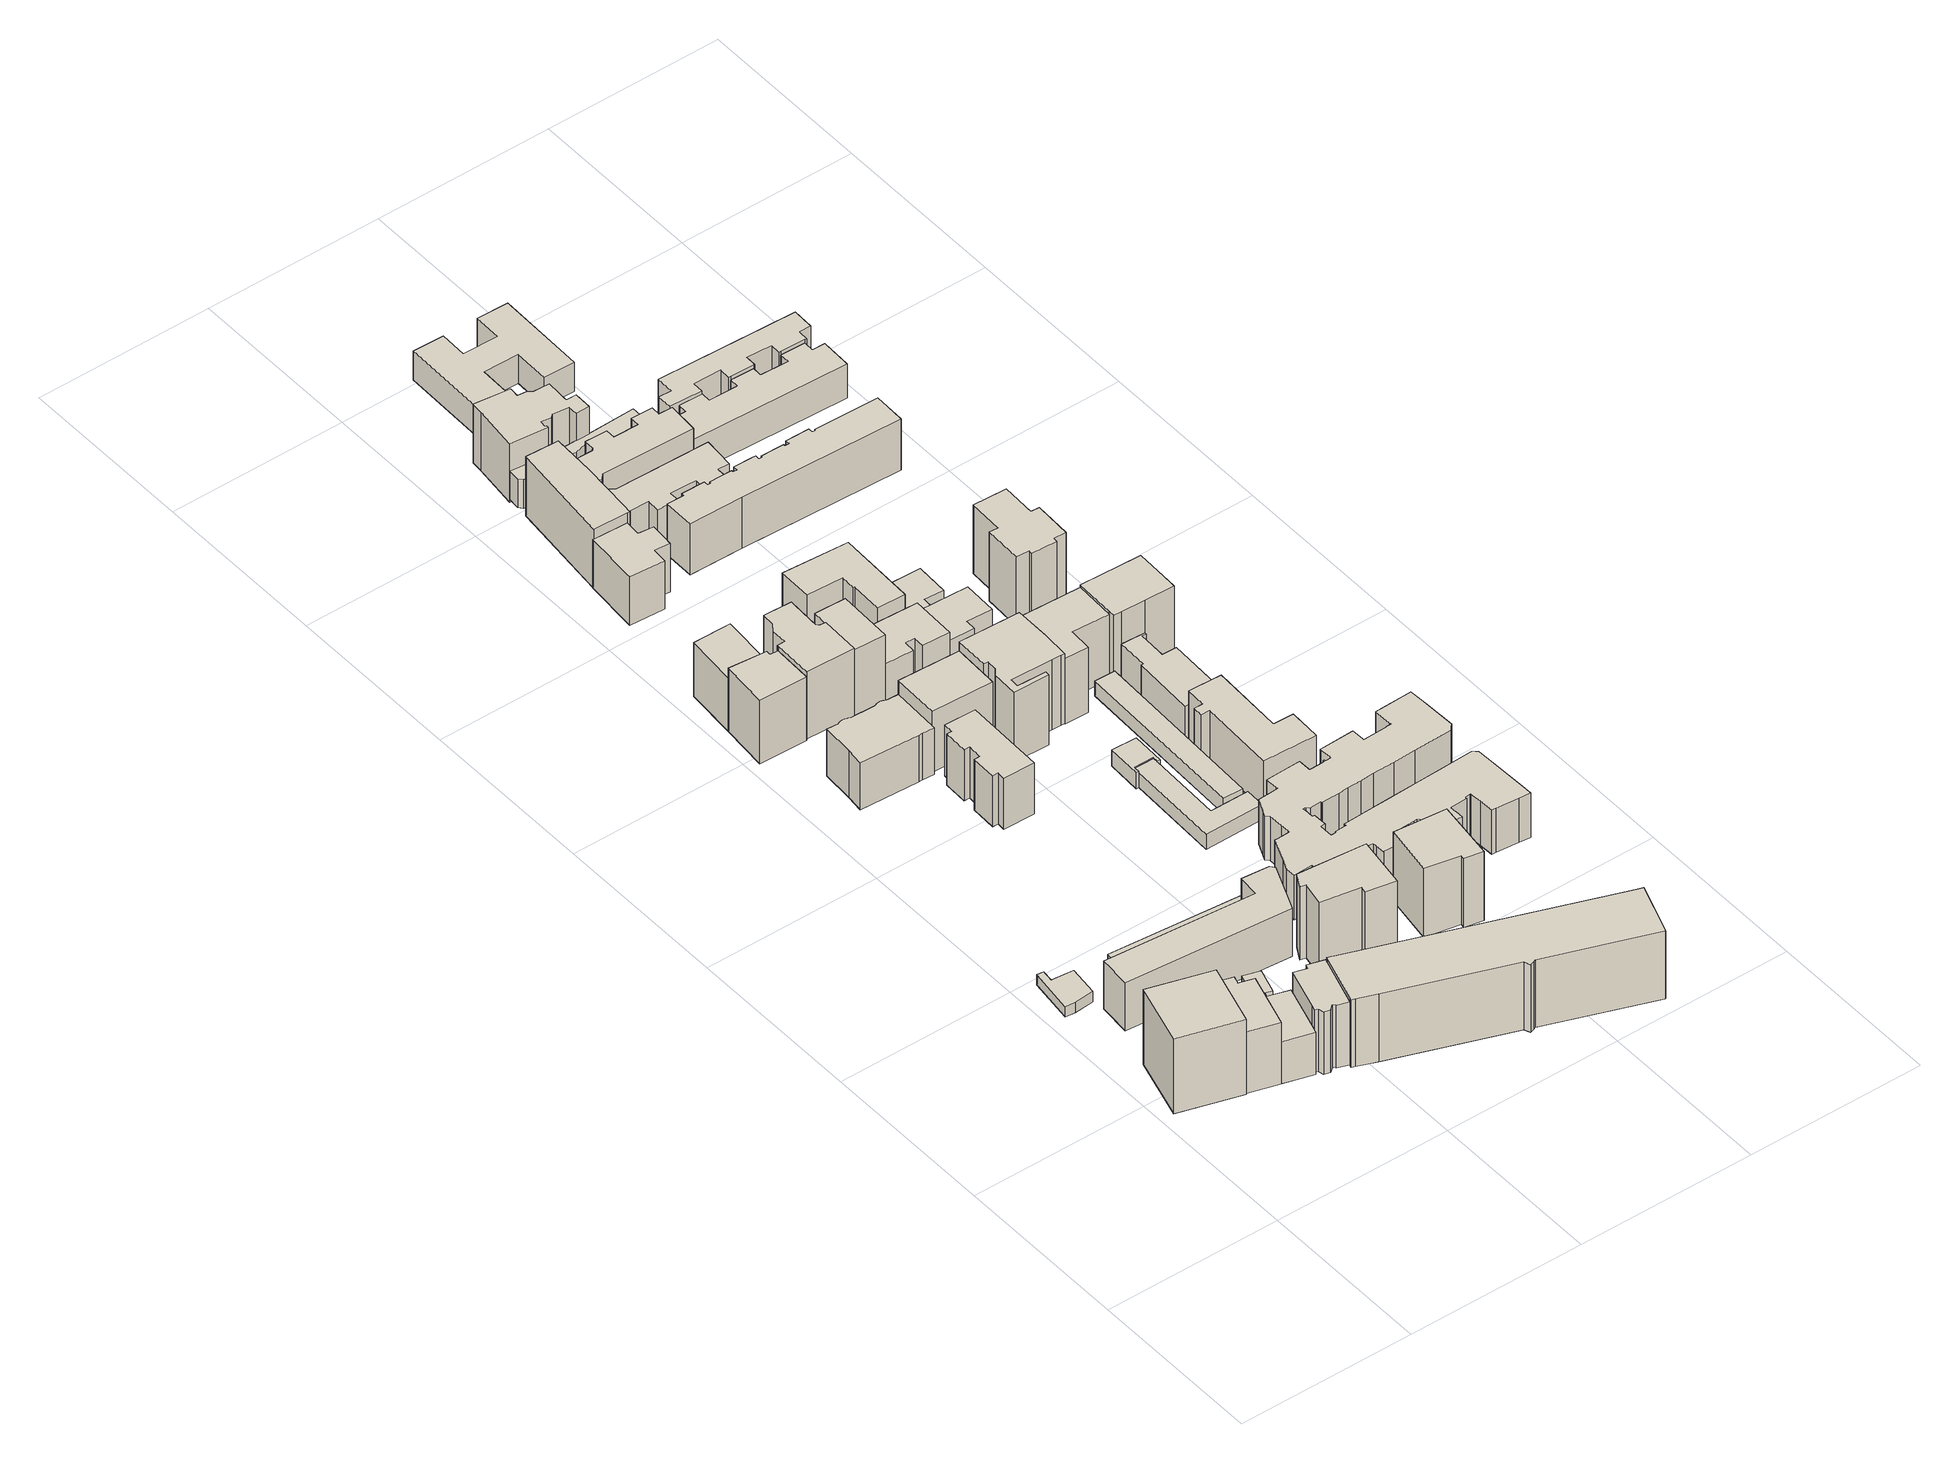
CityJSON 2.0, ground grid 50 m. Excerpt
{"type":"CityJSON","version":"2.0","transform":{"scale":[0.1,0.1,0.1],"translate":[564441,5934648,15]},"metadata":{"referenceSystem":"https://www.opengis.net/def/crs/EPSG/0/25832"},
"CityObjects":{
"building1":{"type":"Building","attributes":{"Gemeindeschluessel":"02100109","Geometrietyp2DReferenz":"3000","BezugspunktDach":"2000","function":"31001_1130","measuredHeight":25.25,"storeysAboveGround":5},"address":[{"country":"Germany","locality":"Hamburg","thoroughfareNumber":"49","thoroughfareName":"Feldstraße","postcode":"20357"}],"geometry":[{"type":"Solid","lod":"1","boundaries":[[[[0,1,2,3]],[[4,5,6,7]],[[2,4,7,3]],[[1,5,4,2]],[[0,6,5,1]],[[3,7,6,0]]]]}]},
"building2":{"type":"Building","attributes":{"Gemeindeschluessel":"02100109","Geometrietyp2DReferenz":"3000","BezugspunktDach":"2000","function":"31001_2140","measuredHeight":3.15,"storeysAboveGround":1},"address":[{"country":"Germany","locality":"Hamburg","thoroughfareName":"Glashüttenstraße","postcode":"20357"}],"geometry":[{"type":"Solid","lod":"1","boundaries":[[[[8,9,10,11,12,13,14]],[[15,16,17,18,19,20,21]],[[13,15,21,14]],[[12,16,15,13]],[[11,17,16,12]],[[10,18,17,11]],[[9,19,18,10]],[[8,20,19,9]],[[14,21,20,8]]]]}]},
"building3":{"type":"Building","attributes":{"Gemeindeschluessel":"02100109","Geometrietyp2DReferenz":"3000","BezugspunktDach":"2000","function":"31001_1120","measuredHeight":21,"storeysAboveGround":4},"address":[{"country":"Germany","locality":"Hamburg","thoroughfareNumber":"50","thoroughfareName":"Feldstraße","postcode":"20357"}],"geometry":[{"type":"Solid","lod":"1","boundaries":[[[[22,23,24,25,26,27]],[[28,29,30,31,32,33]],[[26,28,33,27]],[[25,29,28,26]],[[24,30,29,25]],[[23,31,30,24]],[[22,32,31,23]],[[27,33,32,22]]]]}]},
"building4":{"type":"Building","attributes":{"Gemeindeschluessel":"02100109","Geometrietyp2DReferenz":"3000","BezugspunktDach":"2000","function":"31001_1010","measuredHeight":20.62,"storeysAboveGround":4},"address":[{"country":"Germany","locality":"Hamburg","thoroughfareNumber":"51","thoroughfareName":"Feldstraße","postcode":"20357"}],"geometry":[{"type":"Solid","lod":"1","boundaries":[[[[34,35,36,37,38,39,40,41,42,43,44]],[[45,46,47,48,49,50,51,52,53,54,55]],[[43,45,55,44]],[[42,46,45,43]],[[41,47,46,42]],[[40,48,47,41]],[[39,49,48,40]],[[38,50,49,39]],[[37,51,50,38]],[[36,52,51,37]],[[35,53,52,36]],[[34,54,53,35]],[[44,55,54,34]]]]}]},
"building5":{"type":"Building","attributes":{"Gemeindeschluessel":"02100109","Geometrietyp2DReferenz":"3000","BezugspunktDach":"2000","function":"31001_1010","measuredHeight":19.57,"storeysAboveGround":4},"address":[{"country":"Germany","locality":"Hamburg","thoroughfareNumber":"52","thoroughfareName":"Feldstraße","postcode":"20357"}],"geometry":[{"type":"Solid","lod":"1","boundaries":[[[[43,56,57,58,59,60,61,62,63,64,65,66,34,44]],[[67,68,69,70,71,72,73,74,75,76,77,78,79,80]],[[34,67,80,44]],[[66,68,67,34]],[[65,69,68,66]],[[64,70,69,65]],[[63,71,70,64]],[[62,72,71,63]],[[61,73,72,62]],[[60,74,73,61]],[[59,75,74,60]],[[58,76,75,59]],[[57,77,76,58]],[[56,78,77,57]],[[43,79,78,56]],[[44,80,79,43]]]]}]},
"building6":{"type":"Building","attributes":{"Gemeindeschluessel":"02100109","Geometrietyp2DReferenz":"3000","BezugspunktDach":"2000","function":"31001_1010","measuredHeight":17.27,"storeysAboveGround":4},"address":[{"country":"Germany","locality":"Hamburg","thoroughfareNumber":"113-2","thoroughfareName":"Glashüttenstraße","postcode":"20357"}],"geometry":[{"type":"Solid","lod":"1","boundaries":[[[[81,82,83,84,85,86,87]],[[88,89,90,91,92,93,94]],[[86,88,94,87]],[[85,89,88,86]],[[84,90,89,85]],[[83,91,90,84]],[[82,92,91,83]],[[81,93,92,82]],[[87,94,93,81]]]]}]},
"building7":{"type":"Building","attributes":{"Gemeindeschluessel":"02100109","Geometrietyp2DReferenz":"3000","BezugspunktDach":"2000","function":"31001_2100","measuredHeight":3.29,"storeysAboveGround":1},"address":[{"country":"Germany","locality":"Hamburg","thoroughfareName":"Glashüttenstraße","postcode":"20357"}],"geometry":[{"type":"Solid","lod":"1","boundaries":[[[[95,96,97,98,99,100,101]],[[102,103,104,105,106,107,108]],[[100,102,108,101]],[[99,103,102,100]],[[98,104,103,99]],[[97,105,104,98]],[[96,106,105,97]],[[95,107,106,96]],[[101,108,107,95]]]]}]},
"building8":{"type":"Building","attributes":{"Gemeindeschluessel":"02100109","Geometrietyp2DReferenz":"3000","BezugspunktDach":"2000","function":"31001_1120","measuredHeight":19.75,"storeysAboveGround":6},"address":[{"country":"Germany","locality":"Hamburg","thoroughfareNumber":"99a","thoroughfareName":"Glashüttenstraße","postcode":"20357"}],"geometry":[{"type":"Solid","lod":"1","boundaries":[[[[109,110,111,112,113,114]],[[115,116,117,118,119,120]],[[113,115,120,114]],[[112,116,115,113]],[[111,117,116,112]],[[110,118,117,111]],[[109,119,118,110]],[[114,120,119,109]]]]}]},
"building9":{"type":"Building","attributes":{"Gemeindeschluessel":"02100109","Geometrietyp2DReferenz":"3000","BezugspunktDach":"2000","function":"31001_1120","measuredHeight":14.6,"storeysAboveGround":5},"address":[{"country":"Germany","locality":"Hamburg","thoroughfareNumber":"16","thoroughfareName":"Marktstraße","postcode":"20357"}],"geometry":[{"type":"Solid","lod":"1","boundaries":[[[[121,122,123,124,125,126,127,128,129,130,131,132,133,134,135,136,137,138,139,140,141,142]],[[143,144,145,146,147,148,149,150,151,152,153,154,155,156,157,158,159,160,161,162,163,164]],[[141,143,164,142]],[[140,144,143,141]],[[139,145,144,140]],[[138,146,145,139]],[[137,147,146,138]],[[136,148,147,137]],[[135,149,148,136]],[[134,150,149,135]],[[133,151,150,134]],[[132,152,151,133]],[[131,153,152,132]],[[130,154,153,131]],[[129,155,154,130]],[[128,156,155,129]],[[127,157,156,128]],[[126,158,157,127]],[[125,159,158,126]],[[124,160,159,125]],[[123,161,160,124]],[[122,162,161,123]],[[121,163,162,122]],[[142,164,163,121]]]]}]},
"building10":{"type":"Building","attributes":{"Gemeindeschluessel":"02100109","Geometrietyp2DReferenz":"3000","BezugspunktDach":"2000","function":"31001_1010","measuredHeight":19.4,"storeysAboveGround":4},"address":[{"country":"Germany","locality":"Hamburg","thoroughfareNumber":"99","thoroughfareName":"Glashüttenstraße","postcode":"20357"}],"geometry":[{"type":"Solid","lod":"1","boundaries":[[[[111,110,165,166,167]],[[168,169,170,171,172]],[[166,168,172,167]],[[165,169,168,166]],[[110,170,169,165]],[[111,171,170,110]],[[167,172,171,111]]]]}]},
"building11":{"type":"Building","attributes":{"Gemeindeschluessel":"02100109","Geometrietyp2DReferenz":"3000","BezugspunktDach":"2000","function":"31001_1010","measuredHeight":18.5,"storeysAboveGround":4},"address":[{"country":"Germany","locality":"Hamburg","thoroughfareNumber":"13-2","thoroughfareName":"Marktstraße","postcode":"20357"}],"geometry":[{"type":"Solid","lod":"1","boundaries":[[[[173,174,175,176,177,178,179,180,181,182,183,184]],[[185,186,187,188,189,190,191,192,193,194,195,196]],[[183,185,196,184]],[[182,186,185,183]],[[181,187,186,182]],[[180,188,187,181]],[[179,189,188,180]],[[178,190,189,179]],[[177,191,190,178]],[[176,192,191,177]],[[175,193,192,176]],[[174,194,193,175]],[[173,195,194,174]],[[184,196,195,173]]]]}]},
"building12":{"type":"Building","attributes":{"Gemeindeschluessel":"02100109","Geometrietyp2DReferenz":"3000","BezugspunktDach":"2000","function":"31001_1120","measuredHeight":23.12,"storeysAboveGround":6},"address":[{"country":"Germany","locality":"Hamburg","thoroughfareNumber":"133","thoroughfareName":"Marktstraße","postcode":"20357"}],"geometry":[{"type":"Solid","lod":"1","boundaries":[[[[197,198,199,200,201,202,203,204,205,206,207,208,209]],[[210,211,212,213,214,215,216,217,218,219,220,221,222]],[[208,210,222,209]],[[207,211,210,208]],[[206,212,211,207]],[[205,213,212,206]],[[204,214,213,205]],[[203,215,214,204]],[[202,216,215,203]],[[201,217,216,202]],[[200,218,217,201]],[[199,219,218,200]],[[198,220,219,199]],[[197,221,220,198]],[[209,222,221,197]]]]}]},
"building13":{"type":"Building","attributes":{"Gemeindeschluessel":"02100109","Geometrietyp2DReferenz":"3000","BezugspunktDach":"2000","function":"31001_1130","measuredHeight":22.79,"storeysAboveGround":5},"address":[{"country":"Germany","locality":"Hamburg","thoroughfareNumber":"2a-5","thoroughfareName":"Karolinenstraße","postcode":"20357"}],"geometry":[{"type":"Solid","lod":"1","boundaries":[[[[223,224,225,226,227,228,229,230]],[[231,232,233,234,235,236,237,238]],[[229,231,238,230]],[[228,232,231,229]],[[227,233,232,228]],[[226,234,233,227]],[[225,235,234,226]],[[224,236,235,225]],[[223,237,236,224]],[[230,238,237,223]]]]}]},
"building14":{"type":"Building","attributes":{"Gemeindeschluessel":"02100109","Geometrietyp2DReferenz":"3000","BezugspunktDach":"2000","function":"31001_2070","measuredHeight":22.62,"storeysAboveGround":6},"address":[{"country":"Germany","locality":"Hamburg","thoroughfareNumber":"55","thoroughfareName":"Feldstraße","postcode":"20357"}],"geometry":[{"type":"Solid","lod":"1","boundaries":[[[[239,240,241,242,243,244,245,246,247,248,249,250,251,252,253]],[[254,255,256,257,258,259,260,261,262,263,264,265,266,267,268]],[[252,254,268,253]],[[251,255,254,252]],[[250,256,255,251]],[[249,257,256,250]],[[248,258,257,249]],[[247,259,258,248]],[[246,260,259,247]],[[245,261,260,246]],[[244,262,261,245]],[[243,263,262,244]],[[242,264,263,243]],[[241,265,264,242]],[[240,266,265,241]],[[239,267,266,240]],[[253,268,267,239]]]]}]},
"building15":{"type":"Building","attributes":{"Gemeindeschluessel":"02100109","Geometrietyp2DReferenz":"3000","BezugspunktDach":"2000","function":"31001_1120","measuredHeight":20.52,"storeysAboveGround":5},"address":[{"country":"Germany","locality":"Hamburg","thoroughfareNumber":"15","thoroughfareName":"Marktstraße","postcode":"20357"}],"geometry":[{"type":"Solid","lod":"1","boundaries":[[[[269,270,271,272]],[[273,274,275,276]],[[271,273,276,272]],[[270,274,273,271]],[[269,275,274,270]],[[272,276,275,269]]]]}]},
"building16":{"type":"Building","attributes":{"Gemeindeschluessel":"02100109","Geometrietyp2DReferenz":"3000","BezugspunktDach":"2000","function":"31001_1010","measuredHeight":17.05,"storeysAboveGround":4},"address":[{"country":"Germany","locality":"Hamburg","thoroughfareNumber":"91","thoroughfareName":"Glashüttenstraße","postcode":"20357"}],"geometry":[{"type":"Solid","lod":"1","boundaries":[[[[277,278,279,280,281,282,283,284,285]],[[286,287,288,289,290,291,292,293,294]],[[284,286,294,285]],[[283,287,286,284]],[[282,288,287,283]],[[281,289,288,282]],[[280,290,289,281]],[[279,291,290,280]],[[278,292,291,279]],[[277,293,292,278]],[[285,294,293,277]]]]}]},
"building17":{"type":"Building","attributes":{"Gemeindeschluessel":"02100109","Geometrietyp2DReferenz":"3000","BezugspunktDach":"2000","function":"31001_1120","measuredHeight":22.44,"storeysAboveGround":5},"address":[{"country":"Germany","locality":"Hamburg","thoroughfareNumber":"136","thoroughfareName":"Marktstraße","postcode":"20357"}],"geometry":[{"type":"Solid","lod":"1","boundaries":[[[[295,296,297,298]],[[299,300,301,302]],[[297,299,302,298]],[[296,300,299,297]],[[295,301,300,296]],[[298,302,301,295]]]]}]},
"building18":{"type":"Building","attributes":{"Gemeindeschluessel":"02100109","Geometrietyp2DReferenz":"3000","BezugspunktDach":"2000","function":"31001_1120","measuredHeight":21.25,"storeysAboveGround":6},"address":[{"country":"Germany","locality":"Hamburg","thoroughfareNumber":"87","thoroughfareName":"Glashüttenstraße","postcode":"20357"}],"geometry":[{"type":"Solid","lod":"1","boundaries":[[[[303,304,305,306,307,308,309,310]],[[311,312,313,314,315,316,317,318]],[[309,311,318,310]],[[308,312,311,309]],[[307,313,312,308]],[[306,314,313,307]],[[305,315,314,306]],[[304,316,315,305]],[[303,317,316,304]],[[310,318,317,303]]]]}]},
"building19":{"type":"Building","attributes":{"Gemeindeschluessel":"02100109","Geometrietyp2DReferenz":"3000","BezugspunktDach":"2000","function":"31001_1120","measuredHeight":18.69,"storeysAboveGround":4},"address":[{"country":"Germany","locality":"Hamburg","thoroughfareNumber":"137","thoroughfareName":"Marktstraße","postcode":"20357"}],"geometry":[{"type":"Solid","lod":"1","boundaries":[[[[319,320,321,322,323,324,325,326]],[[327,328,329,330,331,332,333,334]],[[325,327,334,326]],[[324,328,327,325]],[[323,329,328,324]],[[322,330,329,323]],[[321,331,330,322]],[[320,332,331,321]],[[319,333,332,320]],[[326,334,333,319]]]]}]},
"building20":{"type":"Building","attributes":{"Gemeindeschluessel":"02100109","Geometrietyp2DReferenz":"3000","BezugspunktDach":"2000","function":"31001_1120","measuredHeight":24.19,"storeysAboveGround":6},"address":[{"country":"Germany","locality":"Hamburg","thoroughfareNumber":"10","thoroughfareName":"Marktstraße","postcode":"20357"}],"geometry":[{"type":"Solid","lod":"1","boundaries":[[[[335,336,337,338,339,340,341,342,343,344,345,346,270,347,348]],[[349,350,351,352,353,354,355,356,357,358,359,360,361,362,363]],[[347,349,363,348]],[[270,350,349,347]],[[346,351,350,270]],[[345,352,351,346]],[[344,353,352,345]],[[343,354,353,344]],[[342,355,354,343]],[[341,356,355,342]],[[340,357,356,341]],[[339,358,357,340]],[[338,359,358,339]],[[337,360,359,338]],[[336,361,360,337]],[[335,362,361,336]],[[348,363,362,335]]]]}]},
"building21":{"type":"Building","attributes":{"Gemeindeschluessel":"02100109","Geometrietyp2DReferenz":"3000","BezugspunktDach":"2000","function":"31001_1010","measuredHeight":5.97,"storeysAboveGround":1},"address":[{"country":"Germany","locality":"Hamburg","thoroughfareNumber":"7-10","thoroughfareName":"Marktstraße","postcode":"20357"}],"geometry":[{"type":"Solid","lod":"1","boundaries":[[[[364,365,366,367,368,369,370,371]],[[372,373,374,375,376,377,378,379]],[[370,372,379,371]],[[369,373,372,370]],[[368,374,373,369]],[[367,375,374,368]],[[366,376,375,367]],[[365,377,376,366]],[[364,378,377,365]],[[371,379,378,364]]]]}]},
"building22":{"type":"Building","attributes":{"Gemeindeschluessel":"02100109","Geometrietyp2DReferenz":"3000","BezugspunktDach":"2000","function":"31001_1010","measuredHeight":6,"storeysAboveGround":1},"address":[{"country":"Germany","locality":"Hamburg","thoroughfareNumber":"7-16","thoroughfareName":"Marktstraße","postcode":"20357"}],"geometry":[{"type":"Solid","lod":"1","boundaries":[[[[380,381,382,383,384,385,386,387]],[[388,389,390,391,392,393,394,395]],[[386,388,395,387]],[[385,389,388,386]],[[384,390,389,385]],[[383,391,390,384]],[[382,392,391,383]],[[381,393,392,382]],[[380,394,393,381]],[[387,395,394,380]]]]}]},
"building23":{"type":"Building","attributes":{"Gemeindeschluessel":"02100109","Geometrietyp2DReferenz":"3000","BezugspunktDach":"2000","function":"31001_1120","measuredHeight":21.88,"storeysAboveGround":6},"address":[{"country":"Germany","locality":"Hamburg","thoroughfareNumber":"2a-4","thoroughfareName":"Karolinenstraße","postcode":"20357"}],"geometry":[{"type":"Solid","lod":"1","boundaries":[[[[396,397,398,399,400,401]],[[402,403,404,405,406,407]],[[400,402,407,401]],[[399,403,402,400]],[[398,404,403,399]],[[397,405,404,398]],[[396,406,405,397]],[[401,407,406,396]]]]}]},
"building24":{"type":"Building","attributes":{"Gemeindeschluessel":"02100109","Geometrietyp2DReferenz":"3000","BezugspunktDach":"2000","function":"31001_1120","measuredHeight":13.54,"storeysAboveGround":4},"address":[{"country":"Germany","locality":"Hamburg","thoroughfareNumber":"138","thoroughfareName":"Marktstraße","postcode":"20357"}],"geometry":[{"type":"Solid","lod":"1","boundaries":[[[[408,409,410,411,412,413,414,415]],[[416,417,418,419,420,421,422,423]],[[414,416,423,415]],[[413,417,416,414]],[[412,418,417,413]],[[411,419,418,412]],[[410,420,419,411]],[[409,421,420,410]],[[408,422,421,409]],[[415,423,422,408]]]]}]},
"building25":{"type":"Building","attributes":{"Gemeindeschluessel":"02100109","Geometrietyp2DReferenz":"3000","BezugspunktDach":"2000","function":"31001_1010","measuredHeight":20.39,"storeysAboveGround":3},"address":[{"country":"Germany","locality":"Hamburg","thoroughfareNumber":"88-3","thoroughfareName":"Glashüttenstraße","postcode":"20357"}],"geometry":[{"type":"Solid","lod":"1","boundaries":[[[[424,425,426,427,428,429,430,431,432,433,434,435,436,437,438,439,440]],[[441,442,443,444,445,446,447,448,449,450,451,452,453,454,455,456,457]],[[439,441,457,440]],[[438,442,441,439]],[[437,443,442,438]],[[436,444,443,437]],[[435,445,444,436]],[[434,446,445,435]],[[433,447,446,434]],[[432,448,447,433]],[[431,449,448,432]],[[430,450,449,431]],[[429,451,450,430]],[[428,452,451,429]],[[427,453,452,428]],[[426,454,453,427]],[[425,455,454,426]],[[424,456,455,425]],[[440,457,456,424]]]]}]},
"building26":{"type":"Building","attributes":{"Gemeindeschluessel":"02100109","Geometrietyp2DReferenz":"3000","BezugspunktDach":"2000","function":"31001_1130","measuredHeight":19.59,"storeysAboveGround":5},"address":[{"country":"Germany","locality":"Hamburg","thoroughfareNumber":"84","thoroughfareName":"Glashüttenstraße","postcode":"20357"}],"geometry":[{"type":"Solid","lod":"1","boundaries":[[[[458,459,460,461,462,463,464,465,466,467,468,469,470,471,472,473,474,475,476,477,478]],[[479,480,481,482,483,484,485,486,487,488,489,490,491,492,493,494,495,496,497,498,499]],[[477,479,499,478]],[[476,480,479,477]],[[475,481,480,476]],[[474,482,481,475]],[[473,483,482,474]],[[472,484,483,473]],[[471,485,484,472]],[[470,486,485,471]],[[469,487,486,470]],[[468,488,487,469]],[[467,489,488,468]],[[466,490,489,467]],[[465,491,490,466]],[[464,492,491,465]],[[463,493,492,464]],[[462,494,493,463]],[[461,495,494,462]],[[460,496,495,461]],[[459,497,496,460]],[[458,498,497,459]],[[478,499,498,458]]]]}]},
"building27":{"type":"Building","attributes":{"Gemeindeschluessel":"02100109","Geometrietyp2DReferenz":"3000","BezugspunktDach":"2000","function":"31001_1010","measuredHeight":5.9,"storeysAboveGround":2},"address":[{"country":"Germany","locality":"Hamburg","thoroughfareNumber":"7-9","thoroughfareName":"Marktstraße","postcode":"20357"}],"geometry":[{"type":"Solid","lod":"1","boundaries":[[[[500,501,502,503]],[[504,505,506,507]],[[502,504,507,503]],[[501,505,504,502]],[[500,506,505,501]],[[503,507,506,500]]]]}]},
"building28":{"type":"Building","attributes":{"Gemeindeschluessel":"02100109","Geometrietyp2DReferenz":"3000","BezugspunktDach":"2000","function":"31001_1120","measuredHeight":11.99,"storeysAboveGround":4},"address":[{"country":"Germany","locality":"Hamburg","thoroughfareNumber":"85a","thoroughfareName":"Glashüttenstraße","postcode":"20357"}],"geometry":[{"type":"Solid","lod":"1","boundaries":[[[[508,509,510,511,512,513,514,515,516,517,518,519,520,521,522,523,524,525,526]],[[527,528,529,530,531,532,533,534,535,536,537,538,539,540,541,542,543,544,545]],[[525,527,545,526]],[[524,528,527,525]],[[523,529,528,524]],[[522,530,529,523]],[[521,531,530,522]],[[520,532,531,521]],[[519,533,532,520]],[[518,534,533,519]],[[517,535,534,518]],[[516,536,535,517]],[[515,537,536,516]],[[514,538,537,515]],[[513,539,538,514]],[[512,540,539,513]],[[511,541,540,512]],[[510,542,541,511]],[[509,543,542,510]],[[508,544,543,509]],[[526,545,544,508]]]]}]},
"building29":{"type":"Building","attributes":{"Gemeindeschluessel":"02100109","Geometrietyp2DReferenz":"3000","BezugspunktDach":"2000","function":"31001_1010","measuredHeight":16.4,"storeysAboveGround":4},"address":[{"country":"Germany","locality":"Hamburg","thoroughfareNumber":"5a-4","thoroughfareName":"Karolinenstraße","postcode":"20357"}],"geometry":[{"type":"Solid","lod":"1","boundaries":[[[[546,547,548,549,550,551,552,553,554,555,556,557,558,559,560,561,562,563,564,565,566,567,568,569,570,571,572,573,574,575,576,577,578,579,580,581,582,583,584,585,586,587,588,589,590,591,592,593,594,595,596,597,598,599,600,601,602,603,604,605,606,607,608,609,610,611,612,613,614,615,616,617,618,619,620,621,622,623,624,625,626,627,628,629,630,631,632,633,634,635,636,637,638,639,640,641,642,643,644,645,646,647,648,649,650,651,652,653,654,655,656,657,658,659,660,661,662,663,664,665,666,667,668,669]],[[670,671,672,673,674,675,676,677,678,679,680,681,682,683,684,685,686,687,688,689,690,691,692,693,694,695,696,697,698,699,700,701,702,703,704,705,706,707,708,709,710,711,712,713,714,715,716,717,718,719,720,721,722,723,724,725,726,727,728,729,730,731,732,733,734,735,736,737,738,739,740,741,742,743,744,745,746,747,748,749,750,751,752,753,754,755,756,757,758,759,760,761,762,763,764,765,766,767,768,769,770,771,772,773,774,775,776,777,778,779,780,781,782,783,784,785,786,787,788,789,790,791,792,793]],[[668,670,793,669]],[[667,671,670,668]],[[666,672,671,667]],[[665,673,672,666]],[[664,674,673,665]],[[663,675,674,664]],[[662,676,675,663]],[[661,677,676,662]],[[660,678,677,661]],[[659,679,678,660]],[[658,680,679,659]],[[657,681,680,658]],[[656,682,681,657]],[[655,683,682,656]],[[654,684,683,655]],[[653,685,684,654]],[[652,686,685,653]],[[651,687,686,652]],[[650,688,687,651]],[[649,689,688,650]],[[648,690,689,649]],[[647,691,690,648]],[[646,692,691,647]],[[645,693,692,646]],[[644,694,693,645]],[[643,695,694,644]],[[642,696,695,643]],[[641,697,696,642]],[[640,698,697,641]],[[639,699,698,640]],[[638,700,699,639]],[[637,701,700,638]],[[636,702,701,637]],[[635,703,702,636]],[[634,704,703,635]],[[633,705,704,634]],[[632,706,705,633]],[[631,707,706,632]],[[630,708,707,631]],[[629,709,708,630]],[[628,710,709,629]],[[627,711,710,628]],[[626,712,711,627]],[[625,713,712,626]],[[624,714,713,625]],[[623,715,714,624]],[[622,716,715,623]],[[621,717,716,622]],[[620,718,717,621]],[[619,719,718,620]],[[618,720,719,619]],[[617,721,720,618]],[[616,722,721,617]],[[615,723,722,616]],[[614,724,723,615]],[[613,725,724,614]],[[612,726,725,613]],[[611,727,726,612]],[[610,728,727,611]],[[609,729,728,610]],[[608,730,729,609]],[[607,731,730,608]],[[606,732,731,607]],[[605,733,732,606]],[[604,734,733,605]],[[603,735,734,604]],[[602,736,735,603]],[[601,737,736,602]],[[600,738,737,601]],[[599,739,738,600]],[[598,740,739,599]],[[597,741,740,598]],[[596,742,741,597]],[[595,743,742,596]],[[594,744,743,595]],[[593,745,744,594]],[[592,746,745,593]],[[591,747,746,592]],[[590,748,747,591]],[[589,749,748,590]],[[588,750,749,589]],[[587,751,750,588]],[[586,752,751,587]],[[585,753,752,586]],[[584,754,753,585]],[[583,755,754,584]],[[582,756,755,583]],[[581,757,756,582]],[[580,758,757,581]],[[579,759,758,580]],[[578,760,759,579]],[[577,761,760,578]],[[576,762,761,577]],[[575,763,762,576]],[[574,764,763,575]],[[573,765,764,574]],[[572,766,765,573]],[[571,767,766,572]],[[570,768,767,571]],[[569,769,768,570]],[[568,770,769,569]],[[567,771,770,568]],[[566,772,771,567]],[[565,773,772,566]],[[564,774,773,565]],[[563,775,774,564]],[[562,776,775,563]],[[561,777,776,562]],[[560,778,777,561]],[[559,779,778,560]],[[558,780,779,559]],[[557,781,780,558]],[[556,782,781,557]],[[555,783,782,556]],[[554,784,783,555]],[[553,785,784,554]],[[552,786,785,553]],[[551,787,786,552]],[[550,788,787,551]],[[549,789,788,550]],[[548,790,789,549]],[[547,791,790,548]],[[546,792,791,547]],[[669,793,792,546]]]]}]},
"building30":{"type":"Building","attributes":{"Gemeindeschluessel":"02100109","Geometrietyp2DReferenz":"3000","BezugspunktDach":"2000","function":"31001_1120","measuredHeight":12.62,"storeysAboveGround":3},"address":[{"country":"Germany","locality":"Hamburg","thoroughfareNumber":"140a","thoroughfareName":"Marktstraße","postcode":"20357"}],"geometry":[{"type":"Solid","lod":"1","boundaries":[[[[794,795,796,797,798,799]],[[800,801,802,803,804,805]],[[798,800,805,799]],[[797,801,800,798]],[[796,802,801,797]],[[795,803,802,796]],[[794,804,803,795]],[[799,805,804,794]]]]}]},
"building31":{"type":"Building","attributes":{"Gemeindeschluessel":"02100109","Geometrietyp2DReferenz":"3000","BezugspunktDach":"2000","function":"31001_1010","measuredHeight":19.96,"storeysAboveGround":3},"address":[{"country":"Germany","locality":"Hamburg","thoroughfareNumber":"88-2","thoroughfareName":"Glashüttenstraße","postcode":"20357"}],"geometry":[{"type":"Solid","lod":"1","boundaries":[[[[806,807,808,809,810,811,812,813,814,526,815,816,817,524,523,818,819,820]],[[821,822,823,824,825,826,827,828,829,830,831,832,833,834,835,836,837,838]],[[819,821,838,820]],[[818,822,821,819]],[[523,823,822,818]],[[524,824,823,523]],[[817,825,824,524]],[[816,826,825,817]],[[815,827,826,816]],[[526,828,827,815]],[[814,829,828,526]],[[813,830,829,814]],[[812,831,830,813]],[[811,832,831,812]],[[810,833,832,811]],[[809,834,833,810]],[[808,835,834,809]],[[807,836,835,808]],[[806,837,836,807]],[[820,838,837,806]]]]}]},
"building32":{"type":"Building","attributes":{"Gemeindeschluessel":"02100109","Geometrietyp2DReferenz":"3000","BezugspunktDach":"2000","function":"31001_1120","measuredHeight":24.83,"storeysAboveGround":8},"address":[{"country":"Germany","locality":"Hamburg","thoroughfareNumber":"8","thoroughfareName":"Marktstraße","postcode":"20357"}],"geometry":[{"type":"Solid","lod":"1","boundaries":[[[[839,840,335,348,347,841,842,843]],[[844,845,846,847,848,849,850,851]],[[842,844,851,843]],[[841,845,844,842]],[[347,846,845,841]],[[348,847,846,347]],[[335,848,847,348]],[[840,849,848,335]],[[839,850,849,840]],[[843,851,850,839]]]]}]},
"building33":{"type":"Building","attributes":{"Gemeindeschluessel":"02100109","Geometrietyp2DReferenz":"3000","BezugspunktDach":"2000","function":"31001_2010","measuredHeight":4.04,"storeysAboveGround":1},"address":[{"country":"Germany","locality":"Hamburg","thoroughfareName":"Marktstraße","postcode":"20357"}],"geometry":[{"type":"Solid","lod":"1","boundaries":[[[[852,853,797,854,855,856,857]],[[858,859,860,861,862,863,864]],[[856,858,864,857]],[[855,859,858,856]],[[854,860,859,855]],[[797,861,860,854]],[[853,862,861,797]],[[852,863,862,853]],[[857,864,863,852]]]]}]},
"building34":{"type":"Building","attributes":{"Gemeindeschluessel":"02100109","Geometrietyp2DReferenz":"3000","BezugspunktDach":"2000","function":"31001_1010","measuredHeight":16.52,"storeysAboveGround":4},"address":[{"country":"Germany","locality":"Hamburg","thoroughfareNumber":"5-2","thoroughfareName":"Marktstraße","postcode":"20357"}],"geometry":[{"type":"Solid","lod":"1","boundaries":[[[[865,866,867,868,869,870,871,872,873,874]],[[875,876,877,878,879,880,881,882,883,884]],[[873,875,884,874]],[[872,876,875,873]],[[871,877,876,872]],[[870,878,877,871]],[[869,879,878,870]],[[868,880,879,869]],[[867,881,880,868]],[[866,882,881,867]],[[865,883,882,866]],[[874,884,883,865]]]]}]},
"building35":{"type":"Building","attributes":{"Gemeindeschluessel":"02100109","Geometrietyp2DReferenz":"3000","BezugspunktDach":"2000","function":"31001_1010","measuredHeight":21.92,"storeysAboveGround":5},"address":[{"country":"Germany","locality":"Hamburg","thoroughfareNumber":"5-1","thoroughfareName":"Marktstraße","postcode":"20357"}],"geometry":[{"type":"Solid","lod":"1","boundaries":[[[[885,886,887,888,889,871,890,891,892,893]],[[894,895,896,897,898,899,900,901,902,903]],[[892,894,903,893]],[[891,895,894,892]],[[890,896,895,891]],[[871,897,896,890]],[[889,898,897,871]],[[888,899,898,889]],[[887,900,899,888]],[[886,901,900,887]],[[885,902,901,886]],[[893,903,902,885]]]]}]},
"building36":{"type":"Building","attributes":{"Gemeindeschluessel":"02100109","Geometrietyp2DReferenz":"3000","BezugspunktDach":"2000","function":"31001_3060","measuredHeight":9,"storeysAboveGround":1},"address":[{"country":"Germany","locality":"Hamburg","thoroughfareNumber":"81","thoroughfareName":"Glashüttenstraße","postcode":"20357"}],"geometry":[{"type":"Solid","lod":"1","boundaries":[[[[904,905,906,907,908,909,910,911,912,913,914,915]],[[916,917,918,919,920,921,922,923,924,925,926,927]],[[914,916,927,915]],[[913,917,916,914]],[[912,918,917,913]],[[911,919,918,912]],[[910,920,919,911]],[[909,921,920,910]],[[908,922,921,909]],[[907,923,922,908]],[[906,924,923,907]],[[905,925,924,906]],[[904,926,925,905]],[[915,927,926,904]]]]}]},
"building37":{"type":"Building","attributes":{"Gemeindeschluessel":"02100109","Geometrietyp2DReferenz":"3000","BezugspunktDach":"2000","function":"31001_1010","measuredHeight":17.62,"storeysAboveGround":4},"address":[{"country":"Germany","locality":"Hamburg","thoroughfareNumber":"91-7","thoroughfareName":"Glashüttenstraße","postcode":"20357"}],"geometry":[{"type":"Solid","lod":"1","boundaries":[[[[928,929,930,931,932,933,934,935,936,937,938,939,940,941,942,943,944,945,946,947,948,949,950,951,952,953,954,955,956,957]],[[958,959,960,961,962,963,964,965,966,967,968,969,970,971,972,973,974,975,976,977,978,979,980,981,982,983,984,985,986,987]],[[956,958,987,957]],[[955,959,958,956]],[[954,960,959,955]],[[953,961,960,954]],[[952,962,961,953]],[[951,963,962,952]],[[950,964,963,951]],[[949,965,964,950]],[[948,966,965,949]],[[947,967,966,948]],[[946,968,967,947]],[[945,969,968,946]],[[944,970,969,945]],[[943,971,970,944]],[[942,972,971,943]],[[941,973,972,942]],[[940,974,973,941]],[[939,975,974,940]],[[938,976,975,939]],[[937,977,976,938]],[[936,978,977,937]],[[935,979,978,936]],[[934,980,979,935]],[[933,981,980,934]],[[932,982,981,933]],[[931,983,982,932]],[[930,984,983,931]],[[929,985,984,930]],[[928,986,985,929]],[[957,987,986,928]]]]}]},
"building38":{"type":"Building","attributes":{"Gemeindeschluessel":"02100109","Geometrietyp2DReferenz":"3000","BezugspunktDach":"2000","function":"31001_2140","measuredHeight":3.19,"storeysAboveGround":1},"address":[{"country":"Germany","locality":"Hamburg","thoroughfareName":"Marktstraße","postcode":"20357"}],"geometry":[{"type":"Solid","lod":"1","boundaries":[[[[988,989,990,991,992,993]],[[994,995,996,997,998,999]],[[992,994,999,993]],[[991,995,994,992]],[[990,996,995,991]],[[989,997,996,990]],[[988,998,997,989]],[[993,999,998,988]]]]}]},
"building39":{"type":"Building","attributes":{"Gemeindeschluessel":"02100109","Geometrietyp2DReferenz":"3000","BezugspunktDach":"2000","function":"31001_1120","measuredHeight":23.8,"storeysAboveGround":5},"address":[{"country":"Germany","locality":"Hamburg","thoroughfareNumber":"6","thoroughfareName":"Marktstraße","postcode":"20357"}],"geometry":[{"type":"Solid","lod":"1","boundaries":[[[[1000,1001,1002,1003,1004,1005,1006]],[[1007,1008,1009,1010,1011,1012,1013]],[[1005,1007,1013,1006]],[[1004,1008,1007,1005]],[[1003,1009,1008,1004]],[[1002,1010,1009,1003]],[[1001,1011,1010,1002]],[[1000,1012,1011,1001]],[[1006,1013,1012,1000]]]]}]},
"building40":{"type":"Building","attributes":{"Gemeindeschluessel":"02100109","Geometrietyp2DReferenz":"3000","BezugspunktDach":"2000","function":"31001_1120","measuredHeight":23.58,"storeysAboveGround":6},"address":[{"country":"Germany","locality":"Hamburg","thoroughfareNumber":"142","thoroughfareName":"Marktstraße","postcode":"20357"}],"geometry":[{"type":"Solid","lod":"1","boundaries":[[[[1014,1015,1016,1017,1018,1019,1020,1021,1022,1023,1024,1025]],[[1026,1027,1028,1029,1030,1031,1032,1033,1034,1035,1036,1037]],[[1024,1026,1037,1025]],[[1023,1027,1026,1024]],[[1022,1028,1027,1023]],[[1021,1029,1028,1022]],[[1020,1030,1029,1021]],[[1019,1031,1030,1020]],[[1018,1032,1031,1019]],[[1017,1033,1032,1018]],[[1016,1034,1033,1017]],[[1015,1035,1034,1016]],[[1014,1036,1035,1015]],[[1025,1037,1036,1014]]]]}]},
"building41":{"type":"Building","attributes":{"Geometrietyp2DReferenz":"3000","Gemeindeschluessel":"02100109","BezugspunktDach":"2000","function":"31001_1010","measuredHeight":12.21,"storeysAboveGround":3},"address":[{"country":"Germany","locality":"Hamburg","thoroughfareNumber":"24-10","thoroughfareName":"Karolinenstraße","postcode":"20357"}],"geometry":[{"type":"Solid","lod":"1","boundaries":[[[[1038,1039,1040,1041,1042,1043,1044,1045,1046,1047,1048,1049,1050,1051,1052,1053,1054]],[[1055,1056,1057,1058,1059,1060,1061,1062,1063,1064,1065,1066,1067,1068,1069,1070,1071]],[[1053,1055,1071,1054]],[[1052,1056,1055,1053]],[[1051,1057,1056,1052]],[[1050,1058,1057,1051]],[[1049,1059,1058,1050]],[[1048,1060,1059,1049]],[[1047,1061,1060,1048]],[[1046,1062,1061,1047]],[[1045,1063,1062,1046]],[[1044,1064,1063,1045]],[[1043,1065,1064,1044]],[[1042,1066,1065,1043]],[[1041,1067,1066,1042]],[[1040,1068,1067,1041]],[[1039,1069,1068,1040]],[[1038,1070,1069,1039]],[[1054,1071,1070,1038]]]]}]},
"building42":{"type":"Building","attributes":{"Gemeindeschluessel":"02100109","Geometrietyp2DReferenz":"3000","BezugspunktDach":"2000","function":"31001_1010","measuredHeight":13.47,"storeysAboveGround":3},"address":[{"country":"Germany","locality":"Hamburg","thoroughfareNumber":"26-11","thoroughfareName":"Karolinenstraße","postcode":"20357"}],"geometry":[{"type":"Solid","lod":"1","boundaries":[[[[1072,1073,1074,1075,1076,1077,1078,1079,1080,1081,1082,1083,1084,1085,1086,1087,1088,1089,1090,1091]],[[1092,1093,1094,1095,1096,1097,1098,1099,1100,1101,1102,1103,1104,1105,1106,1107,1108,1109,1110,1111]],[[1090,1092,1111,1091]],[[1089,1093,1092,1090]],[[1088,1094,1093,1089]],[[1087,1095,1094,1088]],[[1086,1096,1095,1087]],[[1085,1097,1096,1086]],[[1084,1098,1097,1085]],[[1083,1099,1098,1084]],[[1082,1100,1099,1083]],[[1081,1101,1100,1082]],[[1080,1102,1101,1081]],[[1079,1103,1102,1080]],[[1078,1104,1103,1079]],[[1077,1105,1104,1078]],[[1076,1106,1105,1077]],[[1075,1107,1106,1076]],[[1074,1108,1107,1075]],[[1073,1109,1108,1074]],[[1072,1110,1109,1073]],[[1091,1111,1110,1072]]]]}]}
},
"vertices":[
[59,576,50],[233,525,50],[182,348,50],[9,399,50],[182,348,284],[233,525,284],[59,576,284],[9,399,284],
[44,813,51],[17,815,51],[34,943,51],[52,941,51],[48,908,51],[110,902,51],[100,817,51],[110,902,83],[48,908,83],[52,941,83],[34,943,83],[17,815,83],[44,813,83],[100,817,83],
[266,324,52],[182,348,52],[234,527,52],[277,514,52],[271,492,52],[312,480,52],[271,492,245],[277,514,245],[234,527,245],[182,348,245],[266,324,245],[312,480,245],
[351,306,53],[349,299,53],[266,324,53],[335,559,53],[381,545,53],[360,474,53],[340,480,53],[337,468,53],[394,450,53],[391,439,53],[356,322,53],[391,439,184],[394,450,184],[337,468,184],[340,480,184],[360,474,184],[381,545,184],[335,559,184],[266,324,184],[349,299,184],[351,306,184],[356,322,184],
[427,428,53],[431,440,53],[478,426,53],[475,418,53],[431,277,53],[400,287,53],[401,291,53],[393,294,53],[380,283,53],[363,288,53],[359,304,53],[351,306,249],[359,304,249],[363,288,249],[380,283,249],[393,294,249],[401,291,249],[400,287,249],[431,277,249],[475,418,249],[478,426,249],[431,440,249],[427,428,249],[391,439,249],[356,322,249],
[96,691,52],[104,782,52],[525,748,52],[530,808,52],[607,801,52],[616,789,52],[559,654,52],[616,789,201],[607,801,201],[530,808,201],[525,748,201],[104,782,201],[96,691,201],[559,654,201],
[204,894,53],[638,857,53],[635,826,53],[535,836,53],[534,826,53],[450,816,53],[199,837,53],[450,816,86],[534,826,86],[535,836,86],[635,826,86],[638,857,86],[204,894,86],[199,837,86],
[14,1955,32],[26,2087,32],[131,2078,32],[130,2065,32],[153,2063,32],[149,1951,32],[153,2063,230],[130,2065,230],[131,2078,230],[26,2087,230],[14,1955,230],[149,1951,230],
[101,1733,37],[107,1822,37],[139,1820,37],[144,1823,37],[149,1824,37],[155,1825,37],[161,1824,37],[167,1822,37],[170,1821,37],[174,1819,37],[244,1816,37],[245,1817,37],[253,1820,37],[262,1821,37],[270,1819,37],[278,1815,37],[311,1813,37],[306,1680,37],[305,1672,37],[271,1674,37],[261,1674,37],[96,1682,37],[261,1674,183],[271,1674,183],[305,1672,183],[306,1680,183],[311,1813,183],[278,1815,183],[270,1819,183],[262,1821,183],[253,1820,183],[245,1817,183],[244,1816,183],[174,1819,183],[170,1821,183],[167,1822,183],[161,1824,183],[155,1825,183],[149,1824,183],[144,1823,183],[139,1820,183],[107,1822,183],[101,1733,183],[96,1682,183],
[38,2232,32],[144,2231,32],[132,2078,32],[144,2231,200],[38,2232,200],[26,2087,200],[131,2078,200],[132,2078,200],
[408,1649,39],[402,1420,39],[314,1422,39],[315,1445,39],[299,1445,39],[301,1516,39],[317,1516,39],[318,1556,39],[302,1556,39],[304,1624,39],[319,1624,39],[320,1652,39],[319,1624,198],[304,1624,198],[302,1556,198],[318,1556,198],[317,1516,198],[301,1516,198],[299,1445,198],[315,1445,198],[314,1422,198],[402,1420,198],[408,1649,198],[320,1652,198],
[150,1951,36],[149,1951,36],[153,2063,36],[153,2065,36],[174,2065,36],[175,2108,36],[190,2130,36],[192,2166,36],[270,2162,36],[266,2068,36],[273,2059,36],[290,2058,36],[286,1946,36],[290,2058,246],[273,2059,246],[266,2068,246],[270,2162,246],[192,2166,246],[190,2130,246],[175,2108,246],[174,2065,246],[153,2065,246],[153,2063,246],[149,1951,246],[150,1951,246],[286,1946,246],
[789,670,35],[766,525,35],[685,541,35],[688,558,35],[579,579,35],[592,644,35],[576,649,35],[598,687,35],[576,649,263],[592,644,263],[579,579,263],[688,558,263],[685,541,263],[766,525,263],[789,670,263],[598,687,263],
[1147,5,52],[849,114,52],[841,110,52],[830,107,52],[823,124,52],[491,245,52],[438,265,52],[429,268,52],[431,277,52],[475,418,52],[486,415,52],[492,412,52],[1182,160,52],[1200,154,52],[1148,5,52],[1200,154,263],[1182,160,263],[492,412,263],[486,415,263],[475,418,263],[431,277,263],[429,268,263],[438,265,263],[491,245,263],[823,124,263],[830,107,263],[841,110,263],[849,114,263],[1147,5,263],[1148,5,263],
[311,1813,38],[484,1806,38],[479,1674,38],[306,1680,38],[479,1674,227],[484,1806,227],[311,1813,227],[306,1680,227],
[176,2517,24],[78,2523,24],[91,2677,24],[93,2677,24],[189,2673,24],[186,2629,24],[229,2625,24],[223,2556,24],[180,2560,24],[223,2556,175],[229,2625,175],[186,2629,175],[189,2673,175],[93,2677,175],[91,2677,175],[78,2523,175],[176,2517,175],[180,2560,175],
[374,1942,37],[286,1946,37],[291,2101,37],[379,2098,37],[291,2101,242],[286,1946,242],[374,1942,242],[379,2098,242],
[196,2673,21],[189,2673,21],[93,2677,21],[125,2971,21],[217,2967,21],[216,2941,21],[212,2847,21],[199,2699,21],[212,2847,206],[216,2941,206],[217,2967,206],[125,2971,206],[93,2677,206],[189,2673,206],[196,2673,206],[199,2699,206],
[481,1938,38],[482,1969,38],[455,1970,38],[453,1939,38],[374,1942,38],[378,2069,38],[562,2061,38],[558,1935,38],[562,2061,152],[378,2069,152],[374,1942,152],[453,1939,152],[455,1970,152],[482,1969,152],[481,1938,152],[558,1935,152],
[651,1622,38],[639,1623,38],[614,1624,38],[497,1628,38],[496,1603,38],[577,1600,38],[576,1587,38],[477,1590,38],[479,1665,38],[493,1682,38],[494,1710,38],[481,1710,38],[656,1799,38],[655,1701,38],[656,1799,256],[484,1806,256],[481,1710,256],[494,1710,256],[493,1682,256],[479,1665,256],[477,1590,256],[576,1587,256],[577,1600,256],[496,1603,256],[497,1628,256],[614,1624,256],[639,1623,256],[651,1622,256],[655,1701,256],
[637,1076,41],[647,1341,41],[647,1358,41],[703,1357,41],[703,1342,41],[696,1133,41],[805,1133,41],[803,1077,41],[805,1133,88],[696,1133,88],[703,1342,88],[703,1357,88],[647,1358,88],[647,1341,88],[637,1076,88],[803,1077,88],
[703,1342,40],[703,1357,40],[647,1358,40],[647,1341,40],[640,1341,40],[644,1438,40],[714,1435,40],[711,1341,40],[714,1435,91],[644,1438,91],[640,1341,91],[647,1341,91],[647,1358,91],[703,1357,91],[703,1342,91],[711,1341,91],
[936,492,46],[938,503,46],[842,522,46],[864,665,46],[1011,651,46],[988,482,46],[1011,651,261],[864,665,261],[842,522,261],[938,503,261],[936,492,261],[988,482,261],
[486,2113,38],[489,2203,38],[485,2203,38],[486,2244,38],[386,2249,38],[387,2344,38],[572,2333,38],[564,2110,38],[572,2333,142],[387,2344,142],[386,2249,142],[486,2244,142],[485,2203,142],[489,2203,142],[486,2113,142],[564,2110,142],
[473,2695,23],[473,2668,23],[413,2669,23],[410,2669,23],[411,2697,23],[336,2698,23],[336,2671,23],[278,2672,23],[279,2707,23],[225,2708,23],[217,2698,23],[199,2699,23],[208,2800,23],[234,2797,23],[247,2788,23],[514,2783,23],[506,2694,23],[514,2783,167],[247,2788,167],[234,2797,167],[208,2800,167],[199,2699,167],[217,2698,167],[225,2708,167],[279,2707,167],[278,2672,167],[336,2671,167],[336,2698,167],[411,2697,167],[410,2669,167],[413,2669,167],[473,2668,167],[473,2695,167],[506,2694,167],
[316,3026,11],[317,3052,11],[271,3057,11],[264,3051,11],[234,3054,11],[232,3036,11],[237,3035,11],[236,3028,11],[131,3039,11],[146,3167,11],[149,3198,11],[149,3199,11],[250,3187,11],[250,3186,11],[247,3159,11],[273,3156,11],[285,3147,11],[331,3145,11],[327,3077,11],[356,3077,11],[355,3026,11],[356,3077,194],[327,3077,194],[331,3145,194],[285,3147,194],[273,3156,194],[247,3159,194],[250,3186,194],[250,3187,194],[149,3199,194],[149,3198,194],[146,3167,194],[131,3039,194],[236,3028,194],[237,3035,194],[232,3036,194],[234,3054,194],[264,3051,194],[271,3057,194],[317,3052,194],[316,3026,194],[355,3026,194],
[763,1652,40],[820,1650,40],[802,1148,40],[745,1150,40],[802,1148,87],[820,1650,87],[763,1652,87],[745,1150,87],
[326,3003,20],[291,2994,20],[267,2996,20],[265,2986,20],[263,2965,20],[150,2970,20],[150,2975,20],[151,2994,20],[138,2995,20],[128,3006,20],[131,3039,20],[269,3025,20],[316,3026,20],[355,3026,20],[488,3030,20],[488,2959,20],[428,2961,20],[421,2961,20],[321,2963,20],[421,2961,110],[428,2961,110],[488,2959,110],[488,3030,110],[355,3026,110],[316,3026,110],[269,3025,110],[131,3039,110],[128,3006,110],[138,2995,110],[151,2994,110],[150,2975,110],[150,2970,110],[263,2965,110],[265,2986,110],[267,2996,110],[291,2994,110],[326,3003,110],[321,2963,110],
[1241,927,45],[1131,923,45],[1067,921,45],[1007,920,45],[968,918,45],[929,917,45],[901,916,45],[852,914,45],[850,914,45],[850,918,45],[818,917,45],[811,925,45],[803,924,45],[804,912,45],[804,891,45],[810,891,45],[810,890,45],[811,852,45],[798,851,45],[798,823,45],[798,813,45],[811,813,45],[815,817,45],[847,818,45],[846,824,45],[855,825,45],[905,827,45],[934,828,45],[973,829,45],[1070,833,45],[1134,835,45],[1233,839,45],[1245,828,45],[1245,827,45],[1247,777,45],[1250,682,45],[1251,641,45],[1218,644,45],[1155,650,45],[1144,651,45],[1142,692,45],[1140,724,45],[1137,724,45],[1123,723,45],[1123,718,45],[1076,716,45],[1074,716,45],[1075,700,45],[1075,699,45],[1076,675,45],[996,683,45],[994,706,45],[993,721,45],[993,728,45],[987,733,45],[978,732,45],[961,732,45],[940,731,45],[939,730,45],[934,727,45],[935,712,45],[935,688,45],[911,690,45],[859,693,45],[858,693,45],[857,719,45],[857,731,45],[807,730,45],[802,724,45],[795,718,45],[796,700,45],[795,700,45],[733,706,45],[701,710,45],[700,733,45],[699,756,45],[699,758,45],[698,758,45],[645,756,45],[644,783,45],[659,818,45],[685,880,45],[695,880,45],[729,881,45],[729,887,45],[728,910,45],[727,951,45],[719,960,45],[726,978,45],[742,1013,45],[785,1015,45],[800,1016,45],[800,1022,45],[799,1055,45],[847,1057,45],[895,1058,45],[898,1058,45],[898,1026,45],[899,1021,45],[924,1021,45],[943,1022,45],[943,1026,45],[946,1026,45],[946,1022,45],[963,1023,45],[963,1028,45],[962,1061,45],[1060,1064,45],[1061,1031,45],[1061,1025,45],[1062,1025,45],[1127,1027,45],[1133,1028,45],[1144,1028,45],[1143,1033,45],[1142,1083,45],[1148,1084,45],[1150,1084,45],[1162,1084,45],[1216,1086,45],[1249,1087,45],[1251,1037,45],[1254,941,45],[1247,933,45],[1254,941,183],[1251,1037,183],[1249,1087,183],[1216,1086,183],[1162,1084,183],[1150,1084,183],[1148,1084,183],[1142,1083,183],[1143,1033,183],[1144,1028,183],[1133,1028,183],[1127,1027,183],[1062,1025,183],[1061,1025,183],[1061,1031,183],[1060,1064,183],[962,1061,183],[963,1028,183],[963,1023,183],[946,1022,183],[946,1026,183],[943,1026,183],[943,1022,183],[924,1021,183],[899,1021,183],[898,1026,183],[898,1058,183],[895,1058,183],[847,1057,183],[799,1055,183],[800,1022,183],[800,1016,183],[785,1015,183],[742,1013,183],[726,978,183],[719,960,183],[727,951,183],[728,910,183],[729,887,183],[729,881,183],[695,880,183],[685,880,183],[659,818,183],[644,783,183],[645,756,183],[698,758,183],[699,758,183],[699,756,183],[700,733,183],[701,710,183],[733,706,183],[795,700,183],[796,700,183],[795,718,183],[802,724,183],[807,730,183],[857,731,183],[857,719,183],[858,693,183],[859,693,183],[911,690,183],[935,688,183],[935,712,183],[934,727,183],[939,730,183],[940,731,183],[961,732,183],[978,732,183],[987,733,183],[993,728,183],[993,721,183],[994,706,183],[996,683,183],[1076,675,183],[1075,699,183],[1075,700,183],[1074,716,183],[1076,716,183],[1123,718,183],[1123,723,183],[1137,724,183],[1140,724,183],[1142,692,183],[1144,651,183],[1155,650,183],[1218,644,183],[1251,641,183],[1250,682,183],[1247,777,183],[1245,827,183],[1245,828,183],[1233,839,183],[1134,835,183],[1070,833,183],[973,829,183],[934,828,183],[905,827,183],[855,825,183],[846,824,183],[847,818,183],[815,817,183],[811,813,183],[798,813,183],[798,823,183],[798,851,183],[811,852,183],[810,890,183],[810,891,183],[804,891,183],[804,912,183],[803,924,183],[811,925,183],[818,917,183],[850,918,183],[850,914,183],[852,914,183],[901,916,183],[929,917,183],[968,918,183],[1007,920,183],[1067,921,183],[1131,923,183],[1241,927,183],[1247,933,183],
[630,1962,39],[629,1933,39],[558,1935,39],[562,2061,39],[706,2055,39],[702,1959,39],[706,2055,126],[562,2061,126],[558,1935,126],[629,1933,126],[630,1962,126],[702,1959,126],
[257,2851,20],[245,2837,20],[212,2847,20],[216,2941,20],[229,2940,20],[241,2930,20],[288,2929,20],[295,2936,20],[295,2964,20],[356,2962,20],[356,2935,20],[427,2934,20],[487,2933,20],[526,2932,20],[519,2844,20],[526,2932,163],[487,2933,163],[488,2959,163],[428,2961,163],[427,2934,163],[356,2935,163],[356,2962,163],[321,2963,163],[295,2964,163],[295,2936,163],[288,2929,163],[241,2930,163],[229,2940,163],[216,2941,163],[212,2847,163],[245,2837,163],[257,2851,163],[519,2844,163],
[717,1618,38],[651,1621,38],[830,1792,38],[825,1678,38],[720,1682,38],[825,1678,242],[830,1792,242],[656,1799,242],[655,1701,242],[651,1622,242],[651,1621,242],[717,1618,242],[720,1682,242],
[634,2127,39],[631,2058,39],[564,2110,39],[568,2221,39],[693,2217,39],[689,2124,39],[693,2217,75],[568,2221,75],[564,2110,75],[562,2061,75],[631,2058,75],[634,2127,75],[689,2124,75],
[828,1103,38],[837,1316,38],[812,1317,38],[813,1345,38],[838,1344,38],[841,1400,38],[933,1396,38],[924,1189,38],[981,1187,38],[978,1097,38],[981,1187,192],[924,1189,192],[933,1396,192],[841,1400,192],[838,1344,192],[813,1345,192],[812,1317,192],[837,1316,192],[828,1103,192],[978,1097,192],
[914,1657,38],[914,1653,38],[902,1653,38],[899,1573,38],[940,1572,38],[831,1400,38],[839,1576,38],[844,1575,38],[847,1660,38],[844,1575,149],[839,1576,149],[831,1400,149],[933,1396,149],[940,1572,149],[899,1573,149],[902,1653,149],[914,1653,149],[914,1657,149],[847,1660,149],
[402,3254,6],[404,3354,6],[304,3355,6],[302,3256,6],[215,3257,6],[220,3513,6],[307,3511,6],[305,3435,6],[405,3433,6],[406,3510,6],[494,3508,6],[489,3252,6],[494,3508,96],[406,3510,96],[405,3433,96],[305,3435,96],[307,3511,96],[220,3513,96],[215,3257,96],[302,3256,96],[304,3355,96],[404,3354,96],[402,3254,96],[489,3252,96],
[448,2574,21],[298,2576,21],[299,2663,21],[347,2662,21],[347,2670,21],[410,2669,21],[413,2669,21],[413,2657,21],[423,2657,21],[423,2662,21],[487,2661,21],[487,2656,21],[499,2655,21],[499,2668,21],[504,2668,21],[553,2667,21],[562,2666,21],[562,2654,21],[572,2654,21],[572,2658,21],[637,2657,21],[637,2652,21],[649,2652,21],[649,2664,21],[716,2663,21],[716,2651,21],[726,2650,21],[726,2654,21],[908,2649,21],[905,2558,21],[908,2649,180],[726,2654,180],[726,2650,180],[716,2651,180],[716,2663,180],[649,2664,180],[649,2652,180],[637,2652,180],[637,2657,180],[572,2658,180],[572,2654,180],[562,2654,180],[562,2666,180],[553,2667,180],[504,2668,180],[499,2668,180],[499,2655,180],[487,2656,180],[487,2661,180],[423,2662,180],[423,2657,180],[413,2657,180],[413,2669,180],[410,2669,180],[347,2670,180],[347,2662,180],[299,2663,180],[298,2576,180],[448,2574,180],[905,2558,180],
[902,1653,39],[914,1653,39],[914,1657,39],[943,1656,39],[940,1572,39],[899,1573,39],[940,1572,67],[943,1656,67],[914,1657,67],[914,1653,67],[902,1653,67],[899,1573,67],
[830,1792,37],[1003,1785,37],[998,1654,37],[914,1657,37],[847,1660,37],[825,1661,37],[825,1678,37],[825,1661,250],[847,1660,250],[914,1657,250],[998,1654,250],[1003,1785,250],[830,1792,250],[825,1678,250],
[879,1953,38],[878,1941,38],[807,1944,38],[807,1954,38],[770,1956,38],[775,2063,38],[800,2061,38],[804,2159,38],[898,2155,38],[894,2059,38],[918,2057,38],[913,1951,38],[918,2057,253],[894,2059,253],[898,2155,253],[804,2159,253],[800,2061,253],[775,2063,253],[770,1956,253],[807,1954,253],[807,1944,253],[878,1941,253],[879,1953,253],[913,1951,253],
[519,2844,23],[526,2932,23],[565,2931,23],[566,2957,23],[630,2955,23],[632,2955,23],[631,2928,23],[712,2926,23],[713,2952,23],[779,2950,23],[778,2923,23],[857,2920,23],[858,2948,23],[927,2946,23],[926,2917,23],[962,2916,23],[959,2828,23],[962,2916,129],[926,2917,129],[927,2946,129],[858,2948,129],[857,2920,129],[778,2923,129],[779,2950,129],[713,2952,129],[712,2926,129],[631,2928,129],[632,2955,129],[630,2955,129],[566,2957,129],[565,2931,129],[526,2932,129],[519,2844,129],[959,2828,129],
[933,2975,22],[932,2945,22],[927,2946,22],[858,2948,22],[853,2948,22],[854,2978,22],[783,2980,22],[782,2950,22],[779,2950,22],[713,2952,22],[708,2952,22],[709,2983,22],[631,2985,22],[630,2955,22],[538,2958,22],[539,3000,22],[574,2998,22],[575,3048,22],[968,3034,22],[966,2974,22],[968,3034,140],[575,3048,140],[574,2998,140],[539,3000,140],[538,2958,140],[630,2955,140],[631,2985,140],[709,2983,140],[708,2952,140],[713,2952,140],[779,2950,140],[782,2950,140],[783,2980,140],[854,2978,140],[853,2948,140],[858,2948,140],[927,2946,140],[932,2945,140],[933,2975,140],[966,2974,140]
]}
